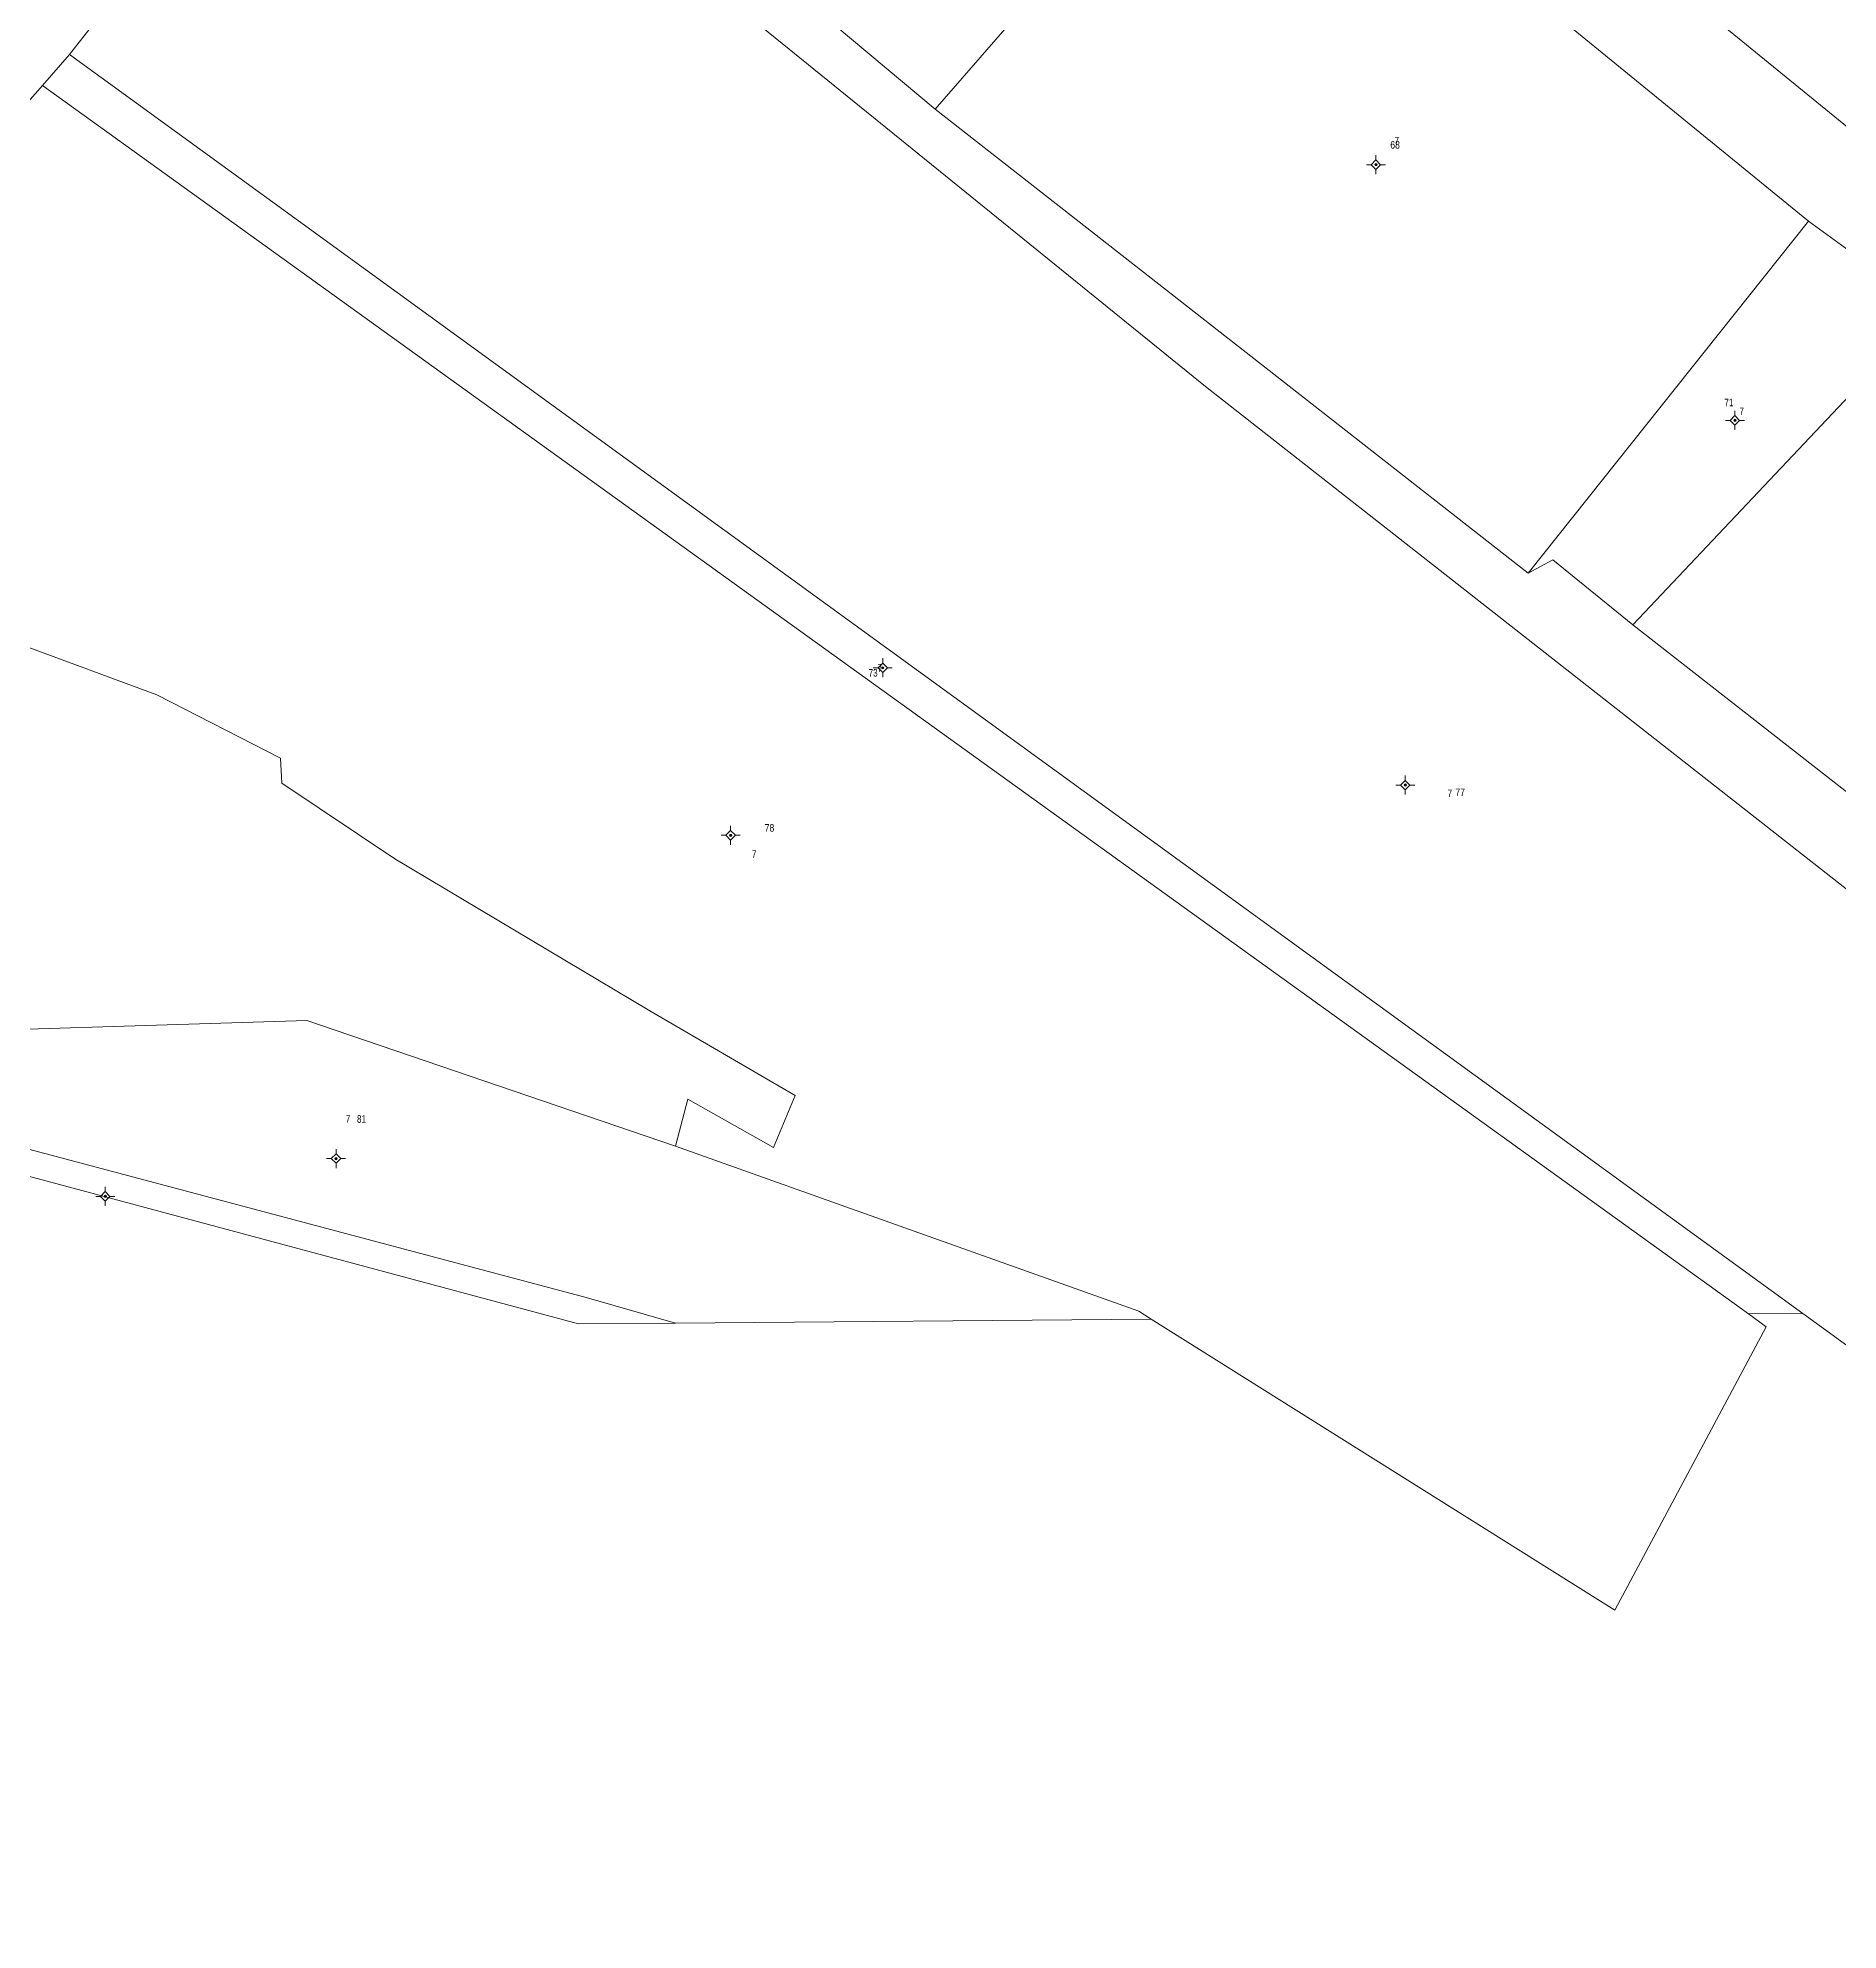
# Model space of a CAD drawing. Header units: metres. Extents: x 550514 to 551542, y 1840416 to 1841308.
# Drawn here: x 551113.6 to 551350.7, y 1840415.9 to 1840665.2 of the extents above; entities that cross this region are included whole.
import ezdxf

# ---------------------------------------------------------------- set-up
doc = ezdxf.new("R2010")
doc.units = ezdxf.units.M
doc.header["$LTSCALE"] = 0.4
doc.layers.add('10', color=7, linetype='Continuous', lineweight=13)
doc.layers.add('11', color=7, linetype='Continuous', lineweight=13)
doc.layers.add('14', color=7, linetype='Continuous')
doc.layers.add('6', color=7, linetype='Continuous')

msp = doc.modelspace()

# ---------------------------------------------------------------- hatches: boundary and pattern name
at = {"layer": '11'}
for points in [[(551289.9332, 1840648.4494, 1), (551289.6332, 1840648.4494, 1)], [(551337.2154, 1840614.7766, 1), (551336.9154, 1840614.7766, 1)], [(551224.9929, 1840582.1858, 1), (551224.6929, 1840582.1858, 1)], [(551293.7968, 1840566.739, 1), (551293.4968, 1840566.739, 1)], [(551204.9589, 1840560.1335, 1), (551204.6589, 1840560.1335, 1)], [(551152.9939, 1840517.5505, 1), (551152.6939, 1840517.5505, 1)], [(551122.5943, 1840512.5768, 1), (551122.2943, 1840512.5768, 1)]]:
    msp.add_hatch(color=256, dxfattribs=at).paths.add_polyline_path(points)

# ---------------------------------------------------------------- linework, layer by layer
at = {"layer": '10'}
for p, q in [((551231.76, 1840655.78), (551271.97, 1840702.08)), ((551271.97, 1840702.08), (551346.76, 1840641.02)), ((551211.41, 1840672.81), (551231.76, 1840655.78)), ((551114.17, 1840658.9), (551117.73, 1840662.94)), ((551117.73, 1840662.94), (551346.02, 1840497.17)), ((551073.18, 1840612.28), (551114.17, 1840658.9)), ((551114.17, 1840658.9), (551338.85, 1840497.11)), ((551231.76, 1840655.78), (551309.82, 1840594.65)), ((551309.82, 1840594.65), (551346.76, 1840641.02)), ((551346.76, 1840641.02), (551362.76, 1840629.3)), ((551323.61, 1840587.83), (551362.76, 1840629.3)), ((551323.61, 1840587.83), (551355.37, 1840563.06)), ((551197.56, 1840495.87), (551260.18, 1840496.42)), ((551338.85, 1840497.11), (551346.02, 1840497.17))]:
    msp.add_line(p, q, dxfattribs=at)
for points in [[(550575.63, 1841265.39), (550544, 1841289.1), (550543.83, 1841308.46), (550772.32, 1841126.28), (550986.28, 1840948.96), (551263.99, 1840725.08), (551439.8, 1840581.76), (551535.28, 1840504.43), (551541.93, 1840498.88), (551524.85, 1840498.73), (551508.65, 1840511.09)], [(551117.73, 1840662.94), (551154.93, 1840710.38), (551267.36, 1840619.24), (551478.81, 1840453.43)], [(551197.56, 1840519.18), (551199.15, 1840525.37), (551210.46, 1840519.03), (551213.29, 1840525.87), (551194.17, 1840537.03), (551160.6, 1840557.03), (551145.69, 1840566.98), (551145.52, 1840570.3), (551129.26, 1840578.62), (551111.18, 1840585.3), (551110.88, 1840588.12), (551072.24, 1840610.67), (551073.18, 1840612.28)], [(551309.82, 1840594.65), (551313.07, 1840596.43), (551323.61, 1840587.83)], [(551049.95, 1840532.65), (551149.01, 1840535.73), (551197.56, 1840519.18)], [(551068.73, 1840514.51), (551072.62, 1840525.51), (551101.43, 1840521.68), (551185.79, 1840499.26), (551197.56, 1840495.87)], [(551089.12, 1840518.03), (551101.51, 1840518.13), (551184.78, 1840495.78), (551197.56, 1840495.87)], [(551197.56, 1840519.18), (551258.55, 1840497.44), (551260.18, 1840496.42)], [(551260.18, 1840496.42), (551321.26, 1840458.07), (551341.2, 1840495.41), (551338.85, 1840497.11)], [(551478.81, 1840453.43), (551482.94, 1840449.24), (551457.89, 1840415.94), (551346.02, 1840497.17)]]:
    msp.add_lwpolyline(points, dxfattribs=at)
at = {"layer": '11'}
for p, q in [((551289.78, 1840649.7), (551289.78, 1840649.07)), ((551289.16, 1840648.45), (551288.53, 1840648.45)), ((551289.78, 1840647.82), (551289.78, 1840647.2)), ((551291.03, 1840648.45), (551290.41, 1840648.45)), ((551336.44, 1840614.78), (551335.82, 1840614.78)), ((551337.07, 1840616.03), (551337.07, 1840615.4)), ((551338.32, 1840614.78), (551337.69, 1840614.78)), ((551337.07, 1840614.15), (551337.07, 1840613.53)), ((551224.84, 1840583.44), (551224.84, 1840582.81)), ((551224.22, 1840582.19), (551223.59, 1840582.19)), ((551224.84, 1840581.56), (551224.84, 1840580.94)), ((551226.09, 1840582.19), (551225.47, 1840582.19)), ((551293.65, 1840567.99), (551293.65, 1840567.36)), ((551293.02, 1840566.74), (551292.4, 1840566.74)), ((551293.65, 1840566.11), (551293.65, 1840565.49)), ((551294.9, 1840566.74), (551294.27, 1840566.74)), ((551204.18, 1840560.13), (551203.56, 1840560.13)), ((551204.81, 1840561.38), (551204.81, 1840560.76)), ((551206.06, 1840560.13), (551205.43, 1840560.13)), ((551204.81, 1840559.51), (551204.81, 1840558.88)), ((551152.84, 1840518.8), (551152.84, 1840518.18)), ((551152.22, 1840517.55), (551151.59, 1840517.55)), ((551152.84, 1840516.93), (551152.84, 1840516.3)), ((551154.09, 1840517.55), (551153.47, 1840517.55)), ((551122.44, 1840513.83), (551122.44, 1840513.2)), ((551121.82, 1840512.58), (551121.19, 1840512.58)), ((551122.44, 1840511.95), (551122.44, 1840511.33)), ((551123.69, 1840512.58), (551123.07, 1840512.58))]:
    msp.add_line(p, q, dxfattribs=at)
for points in [[(551289.78, 1840649.07), (551289.16, 1840648.45), (551289.78, 1840647.82), (551290.41, 1840648.45)], [(551337.07, 1840615.4), (551336.44, 1840614.78), (551337.07, 1840614.15), (551337.69, 1840614.78)], [(551224.84, 1840582.81), (551224.22, 1840582.19), (551224.84, 1840581.56), (551225.47, 1840582.19)], [(551293.65, 1840567.36), (551293.02, 1840566.74), (551293.65, 1840566.11), (551294.27, 1840566.74)], [(551204.81, 1840560.76), (551204.18, 1840560.13), (551204.81, 1840559.51), (551205.43, 1840560.13)], [(551152.84, 1840518.18), (551152.22, 1840517.55), (551152.84, 1840516.93), (551153.47, 1840517.55)], [(551122.44, 1840513.2), (551121.82, 1840512.58), (551122.44, 1840511.95), (551123.07, 1840512.58)]]:
    msp.add_lwpolyline(points, close=True, dxfattribs=at)
for centre in [(551289.7832, 1840648.4494), (551337.0654, 1840614.7766), (551224.8429, 1840582.1858), (551293.6468, 1840566.739), (551204.8089, 1840560.1335), (551152.8439, 1840517.5505), (551122.4443, 1840512.5768)]:
    msp.add_circle(centre, 0.15, dxfattribs=at)

# ---------------------------------------------------------------- texts
at = {"layer": '14', "width": 0.8}
for p in [(551292.24, 1840651.1), (551337.66, 1840615.47), (551224.17, 1840581.7), (551299.23, 1840565.16), (551207.61, 1840557.16), (551154.12, 1840522.27)]:
    msp.add_text('7', height=1, dxfattribs=at).set_placement(p)
at = {"layer": '6'}
for s, width, p in [('68', 0.85, (551291.68, 1840650.57)), ('71', 0.8, (551335.68, 1840616.63)), ('73', 0.8, (551222.98, 1840581.03)), ('77', 0.85, (551300.25, 1840565.29)), ('78', 0.85, (551209.29, 1840560.61)), ('81', 0.8, (551155.6, 1840522.27))]:
    msp.add_text(s, height=1, dxfattribs=dict(at, width=width)).set_placement(p)

doc.saveas('drawing.dxf')
